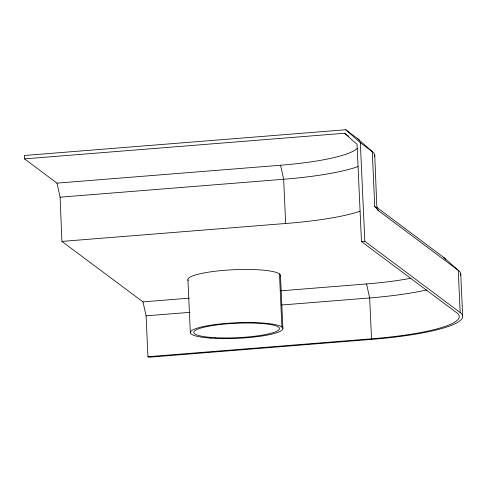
<?xml version="1.0" encoding="UTF-8"?>
<svg xmlns="http://www.w3.org/2000/svg" width="487" height="487" viewBox="0 0 487 487"><rect width="100%" height="100%" fill="white"/><g stroke="black" fill="none" stroke-linecap="round" stroke-linejoin="round"><path stroke-width="0.73" d="M374.734 155.006L376.871 207.955A80.312 1.997 42.1 0 1 374.759 206.549L372.263 151.615L357.653 138.655L345.733 129.743L24.35 155.493L24.502 158.872L56.979 183.142L60.096 197.186L61.916 241.412L142.989 301.879L146.088 315.838L147.945 356.721L148.663 357.257L372.232 339.342A114.415 19.279 -2.6 0 0 460.178 312.569L458.261 270.322L443.645 257.355L376.81 207.389M24.502 158.872L344.534 133.249L348.692 136.36M56.979 183.142L280.555 165.239A98.691 16.631 -2.6 0 0 357.214 148.346M60.096 197.186L283.665 179.259A110.981 18.701 -2.6 0 0 357.963 166.609M61.916 241.412L285.674 223.484A112.954 18.616 -2.4 0 0 360.033 211.23M344.534 133.249L357.038 144.341L361.47 241.552L364.824 241.284L460.178 312.569M142.989 301.879L189.218 298.172M280.914 290.812L366.553 283.945A98.691 16.631 -2.6 0 0 410.839 278.247M146.088 315.838L190.046 312.325M281.748 304.99L369.663 297.959A110.981 18.908 -2.7 0 0 426.667 289.948M147.945 356.721L371.514 338.812A110.981 18.701 -2.6 0 0 456.824 312.837L361.47 241.552M374.759 206.549L378.308 210.421L377.34 209.075M345.733 129.743L360.343 142.703L372.263 151.615A114.415 19.279 -2.6 0 1 374.509 156.863M378.022 210.341L458.261 270.322A114.415 19.279 -2.6 0 1 460.507 275.569M376.792 207.304L377.163 207.931M366.553 283.945L369.663 297.959L371.514 338.812M280.555 165.239L283.665 179.259L285.674 223.484M460.732 273.712L462.65 315.96M360.343 142.703L364.824 241.284M280.475 275.277L282.892 328.415M279.477 273.901L281.888 327.039M187.927 279.781L190.332 332.737M188.244 280.494A46.338 7.81 -2.6 0 1 233.011 269.768A46.338 7.81 -2.6 0 1 280.384 276.026M443.645 257.355A100.109 16.868 -2.6 0 1 445.666 259.766M357.653 138.655A100.109 16.868 -2.6 0 1 359.668 141.066M210.768 338.13A46.338 7.786 -2.5 0 0 282.795 329.163A46.338 7.786 -2.5 0 0 216.271 324.427A46.338 7.786 -2.5 0 0 210.768 338.13M215.023 337.686A42.905 7.232 -2.6 0 0 279.471 328.622A42.905 7.232 -2.6 0 0 215.327 325.139A42.905 7.232 -2.6 0 0 215.023 337.686"/></g></svg>
